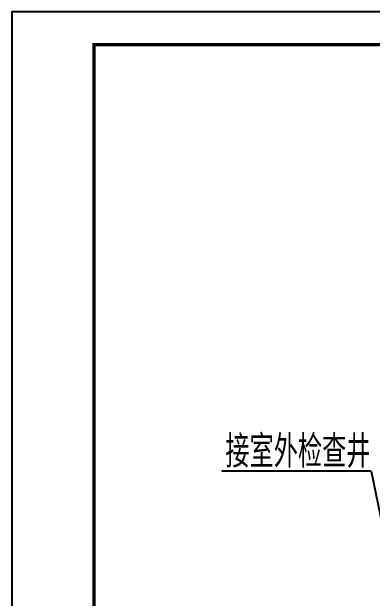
# Model space of a CAD drawing. Extents: x 1000 to 47721, y 1000 to 6465.
# Drawn here: x 1000 to 1083.9, y 1317.7 to 1454.1 of the extents above; entities that cross this region are included whole.
import ezdxf

# ---------------------------------------------------------------- set-up
doc = ezdxf.new("R2010")
doc.units = 0
doc.header["$LTSCALE"] = 1000
doc.header["$MEASUREMENT"] = 0
doc.layers.add('图框', color=135, linetype='CONTINUOUS')
doc.layers.add('排水', color=2, linetype='CONTINUOUS')
doc.styles.add('HZ', font='romant.shx', dxfattribs={"width": 0.8, "bigfont": 'hztxt.shx'})

msp = doc.modelspace()

# ---------------------------------------------------------------- linework, layer by layer
at = {"layer": '图框', "ltscale": 6}
msp.add_lwpolyline([(1000, 1000), (1642.86, 1000), (1642.86, 1454.05), (1000, 1454.05)], close=True, dxfattribs=at)
at = {"layer": '图框', "ltscale": 6, "const_width": 0.764}
msp.add_lwpolyline([(1019.11, 1007.64), (1635.22, 1007.64), (1635.22, 1446.41), (1019.11, 1446.41)], close=True, dxfattribs=at)
at = {"layer": '排水'}
for q in [(1048.9, 1347.22), (1086.23, 1334.44)]:
    msp.add_line((1083.59, 1347.22), q, dxfattribs=at)

# ---------------------------------------------------------------- texts
at = {"layer": '排水', "style": 'HZ', "width": 0.75}
msp.add_text('接室外检查井', height=7.5, dxfattribs=at).set_placement((1049.7, 1348.04))

doc.saveas('drawing.dxf')
